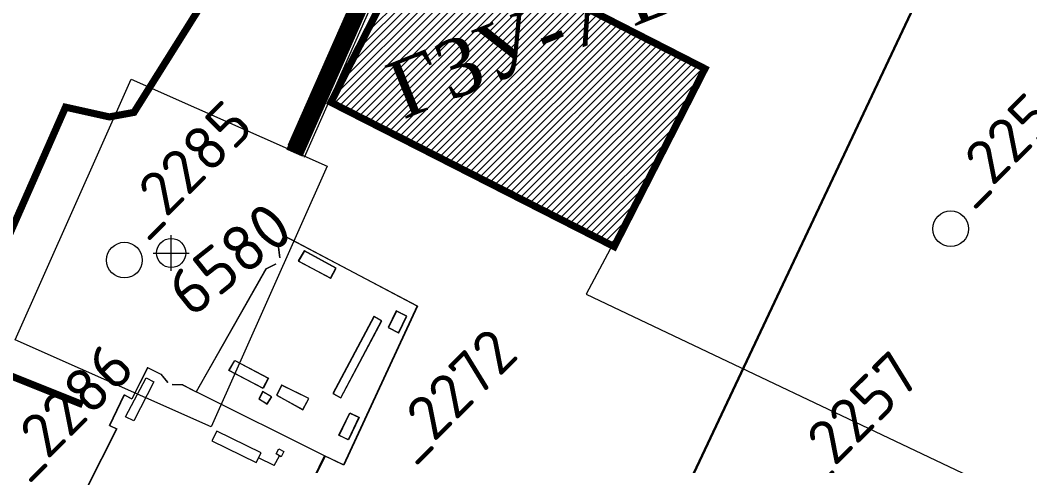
# Model space of a CAD drawing. Header units: millimetres. Extents: x 519 to 9564855, y -810 to 5021775.
# Drawn here: x 9526356.6 to 9526639.4, y 5000817.9 to 5000942.8 of the extents above; entities that cross this region are included whole.
import ezdxf

# ---------------------------------------------------------------- set-up
doc = ezdxf.new("R2010")
doc.units = ezdxf.units.MM
doc.header["$LTSCALE"] = 2
doc.header["$MEASUREMENT"] = 0
doc.header["$PDMODE"] = 2
doc.header["$PDSIZE"] = 5
doc.linetypes.add('92051501$0$DASHED', pattern=[0.75, 0.5, -0.25])
doc.linetypes.add('DASHED2', pattern=[9.524999999999995, 6.349999999999998, -3.174999999999998])
for name, color, linetype in [('COMPOUND', 3, 'Continuous'), ('FIBERGLASS', 212, 'Continuous'), ('OLD WELLS(dr.bfr2000)', 24, 'Continuous'), ('ROAD_GROUND', 9, 'Continuous'), ('Скважины на 2015 год', 7, 'Continuous')]:
    doc.layers.add(name, color=color, linetype=linetype)
for name, color, linetype, lineweight in [('PPLINE_GAS', 4, 'GAS_LINE', 30), ('Электро', 1, 'Continuous', 30), ('Электроснаб', 1, 'Continuous', 18), ('Электроснабжене', 1, 'Continuous', 18)]:
    doc.layers.add(name, color=color, linetype=linetype, lineweight=lineweight)
doc.styles.add('92051501$0$STANDARD', font='simplex.shx')
doc.styles.add('Elect', font='isocpeur.ttf')
doc.linetypes.add('GAS_LINE', pattern='A,0.5,-0.2,["G",92051501$0$STANDARD,S=0.1,R=0,X=-0.1,Y=-0.05],-0.05', length=0.75)
doc.linetypes.add('WTR_LINE', pattern='A,0.5,-0.2,["W",92051501$0$STANDARD,S=0.1,R=0,X=-0.1,Y=-0.05],-0.05', length=0.75)

msp = doc.modelspace()

# ---------------------------------------------------------------- hatches: boundary and pattern name
at = {"layer": 'Скважины на 2015 год', "linetype": 'ByBlock', "lineweight": 0, "ltscale": 5}
h = msp.add_hatch(dxfattribs=at)
h.set_pattern_fill('ANSI31', color=5, scale=12, style=0)
h.set_pattern_definition([(45, (0, 0), (-1.06066017177982, 1.06066017177982), [])])
h.paths.add_polyline_path([(9526443.658277288, 5000919.846133944), (9526522.988837408, 5000879.403307317), (9526548.405484097, 5000929.259288867), (9526469.074923977, 5000969.702115495)])
h.paths.add_polyline_path([(9526463.292679759, 5000904.775403606), (9526575.463964686, 5000950.095292508), (9526562.666362686, 5000981.7706451), (9526450.495077759, 5000936.450756198)], flags=9)

# ---------------------------------------------------------------- linework, layer by layer
at = {"lineweight": 0}
for p, q in [((9526428.850000238, 5000879.16000003, -25.226), (9526430.528000232, 5000882.32500003, -25.237)), ((9526428.850000238, 5000879.16000003, -25.226), (9526429.218749952, 5000876.199272473, -24.45416500813395)), ((9526436.156000238, 5000878.102000032, -25.52300000000001), (9526434.499000236, 5000875.27000003, -23.19)), ((9526436.223214433, 5000878.067537749, -22.43687813338466), (9526434.566214437, 5000875.235537749, -20.10387813338466)), ((9526425.44500024, 5000873.07000003, -23.248), (9526428.249429418, 5000874.465597868, -23.89107660574147)), ((9526425.44500024, 5000873.07000003, -23.248), (9526405.87900024, 5000838.63700003, -22.75099999999997)), ((9526457.826000236, 5000858.519000029, -23.483), (9526455.660000237, 5000859.739000032, -23.473)), ((9526457.893214434, 5000858.484537748, -20.39687813338466), (9526455.727214437, 5000859.70453775, -20.38687813338466)), ((9526464.845000235, 5000859.839000031, -25.36), (9526461.925000235, 5000861.253000031, -24.804)), ((9526392.29700024, 5000845.44900003, -23.098), (9526387.847466933, 5000836.6680007, -23.37805754645833)), ((9526392.29700024, 5000845.44900003, -23.098), (9526396.03400024, 5000843.520000028, -22.986)), ((9526415.05200024, 5000844.597000029, -22.878), (9526416.699000236, 5000847.38700003, -23.257)), ((9526415.119214436, 5000844.562537748, -19.79187813338466), (9526416.766214436, 5000847.352537748, -20.17087813338466)), ((9526392.364214437, 5000845.414537748, -20.01187813338466), (9526387.914681127, 5000836.633538418, -20.29193567984299)), ((9526396.034000237, 5000843.520000031, -22.986), (9526397.876198856, 5000841.218513046, -22.92540699405476)), ((9526396.101214437, 5000843.48553775, -19.89987813338466), (9526397.943413053, 5000841.184050766, -19.83928512743942)), ((9526391.852214437, 5000842.51853775, -19.48487813338466), (9526394.070214434, 5000841.424537749, -19.39487813338466)), ((9526402.073000235, 5000840.57500003, -22.834), (9526399.154975476, 5000840.622652426, -22.89387813338466)), ((9526402.140214434, 5000840.540537748, -19.74787813338466), (9526399.222189676, 5000840.588190144, -19.80775626676932)), ((9526402.073000235, 5000840.57500003, -22.834), (9526405.87900024, 5000838.63700003, -22.751)), ((9526402.140214434, 5000840.540537748, -19.74787813338466), (9526405.946214436, 5000838.602537748, -19.66487813338465)), ((9526381.672000237, 5000829.18600003, -23.152), (9526385.716000237, 5000837.74500003, -23.282)), ((9526381.739214437, 5000829.151537749, -20.06587813338466), (9526385.783214433, 5000837.71053775, -20.19587813338466)), ((9526385.716000237, 5000837.74500003, -23.282), (9526387.847466933, 5000836.6680007, -23.37805754650867)), ((9526385.783214433, 5000837.71053775, -20.19587813338466), (9526387.914681127, 5000836.633538418, -20.29193567989333)), ((9526441.804000238, 5000820.68400003, -25.541), (9526405.87900024, 5000838.63700003, -22.751)), ((9526441.871214435, 5000820.649537748, -22.45487813338466), (9526405.946214436, 5000838.602537748, -19.66487813338465)), ((9526444.211000236, 5000838.15600003, -23.521), (9526446.384000236, 5000836.927000031, -25.173)), ((9526444.278214436, 5000838.12153775, -20.43487813338466), (9526446.451214436, 5000836.892537748, -22.08687813338466)), ((9526388.407214437, 5000830.421537749, -20.12787813338466), (9526386.145214433, 5000831.596537748, -19.68287813338466)), ((9526381.672000237, 5000829.18600003, -23.152), (9526383.5754259, 5000828.237276214, -23.64694357221015)), ((9526381.739214437, 5000829.151537749, -20.06587813338466), (9526383.6426401, 5000828.202813933, -20.56082170559481)), ((9526411.706214435, 5000827.59853775, -19.61287813338466), (9526410.308214435, 5000824.825537748, -19.02487813338466)), ((9526448.46500024, 5000825.165000032, -25.501), (9526445.84200024, 5000826.407000031, -25.304)), ((9526447.167000238, 5000818.119000029, -25.584), (9526441.804000238, 5000820.68400003, -25.541)), ((9526447.234214436, 5000818.084537749, -22.49787813338466), (9526441.871214435, 5000820.649537748, -22.45487813338466))]:
    msp.add_line(p, q, dxfattribs=at)
at = {"color": 5, "lineweight": 0}
for p, q in [((9526430.528000232, 5000882.32500003, -25.237), (9526467.788000235, 5000862.663000029, -25.619)), ((9526430.595214432, 5000882.290537751, -22.15087813338466), (9526467.855214434, 5000862.628537749, -22.53287813338466)), ((9526428.917214436, 5000879.125537748, -22.13987813338466), (9526429.285964146, 5000876.164810193, -21.36804314151861)), ((9526445.005000236, 5000873.267000029, -25.419), (9526436.156000238, 5000878.102000032, -25.52300000000001)), ((9526445.072214436, 5000873.232537748, -22.33287813338466), (9526436.223214433, 5000878.067537749, -22.43687813338466)), ((9526425.512214437, 5000873.035537749, -20.16187813338466), (9526428.316643616, 5000874.431135588, -20.80495473912613)), ((9526434.499000236, 5000875.27000003, -23.19), (9526443.523000237, 5000870.448000029, -25.45)), ((9526434.566214437, 5000875.235537749, -20.10387813338466), (9526443.590214437, 5000870.413537748, -22.36387813338466)), ((9526425.512214437, 5000873.035537749, -20.16187813338466), (9526405.946214436, 5000838.602537748, -19.66487813338463)), ((9526443.523000237, 5000870.448000029, -25.45), (9526445.005000236, 5000873.267000029, -25.419)), ((9526443.590214437, 5000870.413537748, -22.36387813338466), (9526445.072214436, 5000873.232537748, -22.33287813338466)), ((9526467.788000235, 5000862.663000029, -25.619), (9526447.167000238, 5000818.119000029, -25.584)), ((9526467.855214434, 5000862.628537749, -22.53287813338466), (9526447.234214436, 5000818.084537749, -22.49787813338466)), ((9526455.660000237, 5000859.739000032, -23.473), (9526444.211000236, 5000838.15600003, -23.521)), ((9526455.727214437, 5000859.70453775, -20.38687813338466), (9526444.278214436, 5000838.12153775, -20.43487813338466)), ((9526461.925000235, 5000861.253000031, -24.804), (9526459.654000236, 5000856.628000033, -23.537)), ((9526461.992214436, 5000861.21853775, -21.71787813338466), (9526459.721214434, 5000856.59353775, -20.45087813338466)), ((9526464.912214436, 5000859.804537749, -22.27387813338467), (9526461.992214436, 5000861.21853775, -21.71787813338466)), ((9526462.595000235, 5000855.158000027, -25.36), (9526464.845000235, 5000859.839000031, -25.36)), ((9526462.662214436, 5000855.123537749, -22.27387813338467), (9526464.912214436, 5000859.804537749, -22.27387813338467)), ((9526446.384000236, 5000836.927000031, -25.173), (9526457.826000236, 5000858.519000029, -23.483)), ((9526446.451214436, 5000836.892537748, -22.08687813338466), (9526457.893214434, 5000858.484537748, -20.39687813338466)), ((9526459.654000236, 5000856.628000033, -23.537), (9526462.595000235, 5000855.158000027, -25.36)), ((9526459.721214434, 5000856.59353775, -20.45087813338466), (9526462.662214436, 5000855.123537749, -22.27387813338467)), ((9526416.699000236, 5000847.38700003, -23.257), (9526426.04900024, 5000842.442000028, -22.878)), ((9526416.766214436, 5000847.352537748, -20.17087813338466), (9526426.116214436, 5000842.407537748, -19.79187813338466)), ((9526424.60700024, 5000839.58000003, -22.912), (9526415.05200024, 5000844.597000029, -22.878)), ((9526424.674214436, 5000839.545537751, -19.82587813338466), (9526415.119214436, 5000844.562537748, -19.79187813338466)), ((9526386.145214433, 5000831.596537748, -19.68287813338466), (9526391.852214437, 5000842.51853775, -19.48487813338466)), ((9526394.070214434, 5000841.424537749, -19.39487813338466), (9526388.407214437, 5000830.421537749, -20.12787813338466)), ((9526426.04900024, 5000842.442000028, -22.878), (9526424.60700024, 5000839.58000003, -22.912)), ((9526426.116214436, 5000842.407537748, -19.79187813338466), (9526424.674214436, 5000839.545537751, -19.82587813338466)), ((9526429.780000232, 5000840.475000031, -23.061), (9526428.411000237, 5000837.65900003, -23.097)), ((9526429.847214432, 5000840.440537749, -19.97487813338466), (9526428.478214437, 5000837.62453775, -20.01087813338466)), ((9526437.415000238, 5000836.770000028, -25.433), (9526429.780000232, 5000840.475000031, -23.061)), ((9526437.482214436, 5000836.735537749, -22.34687813338466), (9526429.847214432, 5000840.440537749, -19.97487813338466)), ((9526424.509000234, 5000838.662000028, -23.249), (9526423.450000232, 5000836.63100003, -23.257)), ((9526424.576214436, 5000838.627537747, -20.16287813338466), (9526423.517214434, 5000836.596537748, -20.17087813338466)), ((9526426.978000233, 5000837.181000032, -23.315), (9526424.509000234, 5000838.662000028, -23.249)), ((9526427.045214433, 5000837.146537749, -20.22887813338466), (9526424.576214436, 5000838.627537747, -20.16287813338466)), ((9526425.738000235, 5000835.189000028, -23.36), (9526426.978000233, 5000837.181000032, -23.315)), ((9526425.805214437, 5000835.154537749, -20.27387813338466), (9526427.045214433, 5000837.146537749, -20.22887813338466)), ((9526428.411000237, 5000837.65900003, -23.097), (9526435.726000236, 5000833.59700003, -25.462)), ((9526428.478214437, 5000837.62453775, -20.01087813338466), (9526435.793214437, 5000833.562537748, -22.37587813338466)), ((9526423.450000232, 5000836.63100003, -23.257), (9526425.738000235, 5000835.189000028, -23.36)), ((9526423.517214434, 5000836.596537748, -20.17087813338466), (9526425.805214437, 5000835.154537749, -20.27387813338466)), ((9526435.726000236, 5000833.59700003, -25.462), (9526437.415000238, 5000836.770000028, -25.433)), ((9526435.793214437, 5000833.562537748, -22.37587813338466), (9526437.482214436, 5000836.735537749, -22.34687813338466)), ((9526445.84200024, 5000826.407000031, -25.304), (9526448.910000237, 5000832.66400003, -25.408)), ((9526445.909214437, 5000826.372537749, -22.21787813338466), (9526448.977214437, 5000832.629537748, -22.32187813338466)), ((9526451.465000236, 5000831.472000029, -25.462), (9526448.46500024, 5000825.165000032, -25.501)), ((9526451.532214437, 5000831.437537748, -22.37587813338466), (9526448.532214437, 5000825.130537748, -22.41487813338466)), ((9526448.910000237, 5000832.66400003, -25.408), (9526451.465000236, 5000831.472000029, -25.462)), ((9526448.977214437, 5000832.629537748, -22.32187813338466), (9526451.532214437, 5000831.437537748, -22.37587813338466)), ((9526383.5754259, 5000828.237276214, -23.64694357241198), (9526346.508000234, 5000755.086000029, -25.98)), ((9526383.6426401, 5000828.202813933, -20.56082170579665), (9526346.575214434, 5000755.051537748, -22.89387813338466)), ((9526424.067214437, 5000821.520537749, -22.03187813338466), (9526411.706214435, 5000827.59853775, -19.61287813338466)), ((9526448.532214437, 5000825.130537748, -22.41487813338466), (9526445.909214437, 5000826.372537749, -22.21787813338466)), ((9526410.308214435, 5000824.825537748, -19.02487813338466), (9526422.691214437, 5000818.798537749, -21.97387813338466)), ((9526422.691214437, 5000818.798537749, -21.97387813338466), (9526424.067214437, 5000821.520537749, -22.03187813338466)), ((9526426.149214435, 5000788.42653775, -22.60487813338466), (9526441.871214435, 5000820.649537748, -22.45487813338466)), ((9526428.289214436, 5000821.220537749, -22.42187813338466), (9526429.022214437, 5000822.624537748, -22.38587813338466)), ((9526429.730214432, 5000820.40553775, -22.39987813338466), (9526428.289214436, 5000821.220537749, -22.42187813338466)), ((9526429.022214437, 5000822.624537748, -22.38587813338466), (9526430.480214434, 5000821.883537748, -22.43587813338466)), ((9526430.480214434, 5000821.883537748, -22.43587813338466), (9526429.730214432, 5000820.40553775, -22.39987813338466))]:
    msp.add_line(p, q, dxfattribs=at)
at = {"color": 5, "lineweight": 0, "ltscale": 2}
msp.add_line((9526427.723214436, 5000817.933537748, -22.51487813338466), (9526423.355173912, 5000820.111980841, -21.29347762908786), dxfattribs=at)
at = {"color": 5, "linetype": 'ByBlock', "lineweight": 0, "ltscale": 80}
msp.add_line((9526426.08200024, 5000788.461000031, -22.89387813338466), (9526442.1183258, 5000820.583259366, -22.89387813338466), dxfattribs=at)
at = {"color": 5, "linetype": 'DASHED2', "lineweight": 0}
msp.add_line((9526427.723214436, 5000817.933537748, -22.51487813338466), (9526429.267645547, 5000820.667157214, -22.40694025372309), dxfattribs=at)
at = {"color": 5, "linetype": 'WTR_LINE', "lineweight": 0, "ltscale": 100, "const_width": 2, "elevation": -0.9989999999999988}
msp.add_lwpolyline([(9526374.127999997, 5000834.993), (9526338.861, 5000849.119), (9526369.317, 5000918.369), (9526381.582, 5000915.642999998), (9526388.479, 5000916.907), (9526506.091, 5001104.365), (9526943.61387323, 5000894.805451998), (9527351.894, 5000706.200999998), (9527410.535, 5000680.127), (9527811.155, 5000487.988999999), (9528541.954203188, 5001967.686949972)], dxfattribs=at)
at = {"color": 5, "linetype": 'ByBlock', "lineweight": 0, "ltscale": 80, "const_width": 0.2, "elevation": -22.89387813338466}
msp.add_lwpolyline([(9526399.154975476, 5000840.622652426), (9526402.073000235, 5000840.57500003), (9526442.098339247, 5000820.543224423), (9526426.08200024, 5000788.461000031), (9526423.358000232, 5000789.93200003), (9526421.266727576, 5000786.283875253), (9526416.489000237, 5000788.976000031), (9526412.107000237, 5000780.845000027), (9526416.765000245, 5000778.14000003), (9526413.995000236, 5000773.10600003), (9526416.72000024, 5000771.65000003), (9526395.513000237, 5000729.960000028), (9526346.508000234, 5000755.086000029), (9526383.5754259, 5000828.237276214), (9526381.672000237, 5000829.18600003), (9526385.716000237, 5000837.74500003), (9526387.852453887, 5000836.677842279), (9526392.29700024, 5000845.44900003), (9526396.034000237, 5000843.520000031), (9526397.876198856, 5000841.218513046)], dxfattribs=at)
at = {"layer": 'COMPOUND', "lineweight": 0, "const_width": 1.999999999999995, "elevation": 5.1134432e-08}
msp.add_lwpolyline([(9526522.96277927, 5000879.292440595), (9526443.63221915, 5000919.735267222), (9526469.074923977, 5000969.702115495), (9526548.37942596, 5000929.148422145), (9526522.96277927, 5000879.292440595)], dxfattribs=at)
at = {"layer": 'FIBERGLASS', "color": 5, "linetype": '92051501$0$DASHED', "lineweight": 0, "ltscale": 50}
msp.add_point((9526398.9, 5000877.5), dxfattribs=at)
at = {"layer": 'OLD WELLS(dr.bfr2000)', "lineweight": 0}
for centre in [(9526617.199998828, 5000884.300001237), (9526385.799998837, 5000875.500001198)]:
    msp.add_circle(centre, 4.999999999999998, dxfattribs=at)
at = {"layer": 'PPLINE_GAS', "linetype": 'GAS_LINE', "lineweight": 0, "ltscale": 20}
for p, q in [((9526528.559998833, 5000891.220001222), (9526515.139998836, 5000865.92000122)), ((9526515.139998836, 5000865.92000122), (9527159.78999888, 5000559.890001323))]:
    msp.add_line(p, q, dxfattribs=at)
at = {"layer": 'ROAD_GROUND', "color": 8, "lineweight": 0, "const_width": 4.999999999999988}
msp.add_lwpolyline([(9526477.0869979, 5001004.553445575), (9526433.399662383, 5000905.496306938)], dxfattribs=at)
at = {"layer": 'ROAD_GROUND', "lineweight": 0}
for points in [[(9526475.363300608, 5001006.775210861), (9526431.675965086, 5000907.718072225)], [(9526479.831898008, 5001003.342858101), (9526436.144562481, 5000904.28571947)]]:
    msp.add_lwpolyline(points, dxfattribs=at)
at = {"layer": 'Скважины на 2015 год', "color": 5, "linetype": 'ByBlock', "lineweight": 0, "ltscale": 5, "elevation": 5.1134432e-08}
msp.add_lwpolyline([(9526443.658277288, 5000919.846133944), (9526522.988837408, 5000879.403307317), (9526548.405484097, 5000929.259288867), (9526469.074923977, 5000969.702115495)], close=True, dxfattribs=at)
at = {"layer": 'Скважины на 2015 год', "color": 0, "linetype": 'ByBlock', "lineweight": 0, "ltscale": 5}
msp.add_lwpolyline([(9526387.73146385, 5000926.240393635), (9526442.560915872, 5000901.873793723), (9526410.072115988, 5000828.767857703), (9526355.242663968, 5000853.134457607), (9526387.73146385, 5000926.240393635)], dxfattribs=at)
msp.add_circle((9526398.9, 5000877.5), 4.089999999999998, dxfattribs=at)
at = {"layer": 'Электро', "ltscale": 0.0025}
msp.add_line((9526490.432048496, 5000699.509672033, 1.02268864e-07), (9526625.77213289, 5000986.549954344, 1.02268864e-07), dxfattribs=at)
at = {"layer": 'Электроснаб', "color": 1, "linetype": 'ByBlock', "lineweight": 0, "ltscale": 0.0025}
msp.add_line((9526490.432048496, 5000699.509672033, 1.02268864e-07), (9526625.77213289, 5000986.549954344, 1.02268864e-07), dxfattribs=at)
at = {"layer": 'Электроснабжене', "color": 1, "linetype": 'ByBlock', "lineweight": 0, "ltscale": 0.0025}
msp.add_line((9526490.432048496, 5000699.509672033, 1.02268864e-07), (9526625.77213289, 5000986.549954344, 1.02268864e-07), dxfattribs=at)

# ---------------------------------------------------------------- texts
at = {"layer": 'COMPOUND', "color": 0, "lineweight": 0, "insert": (9526448.001255292, 5000954.440526104, -5.6513847228e-05), "char_height": 15.99999999999999, "attachment_point": 1, "rotation": 21.99988934671658, "style": 'Elect'}
msp.add_mtext('{\\fArial|b0|i0|c0|p34;\\P\\fTimes New Roman|b0|i0|c204|p18;ГЗУ-7 ВВГ}', dxfattribs=at)
at = {"layer": 'OLD WELLS(dr.bfr2000)', "lineweight": 0, "style": 'Elect'}
for s, p in [(' _2256', (9526617.199998828, 5000884.300001237)), (' _2285', (9526385.799998837, 5000875.500001198)), (' _2272', (9526460.799998842, 5000812.60000121)), (' _2286', (9526352.599998843, 5000807.700001195)), (' _2257', (9526572.999998847, 5000805.800001227))]:
    msp.add_text(s, height=12.5, rotation=44.99999992453636, dxfattribs=at).set_placement(p)
at = {"layer": 'Скважины на 2015 год', "color": 0, "linetype": 'ByBlock', "lineweight": 0, "ltscale": 5, "style": 'Elect'}
msp.add_text('6580', height=13, rotation=38.58693198235264, dxfattribs=at).set_placement((9526404.541502198, 5000858.997185387))

doc.saveas('drawing.dxf')
